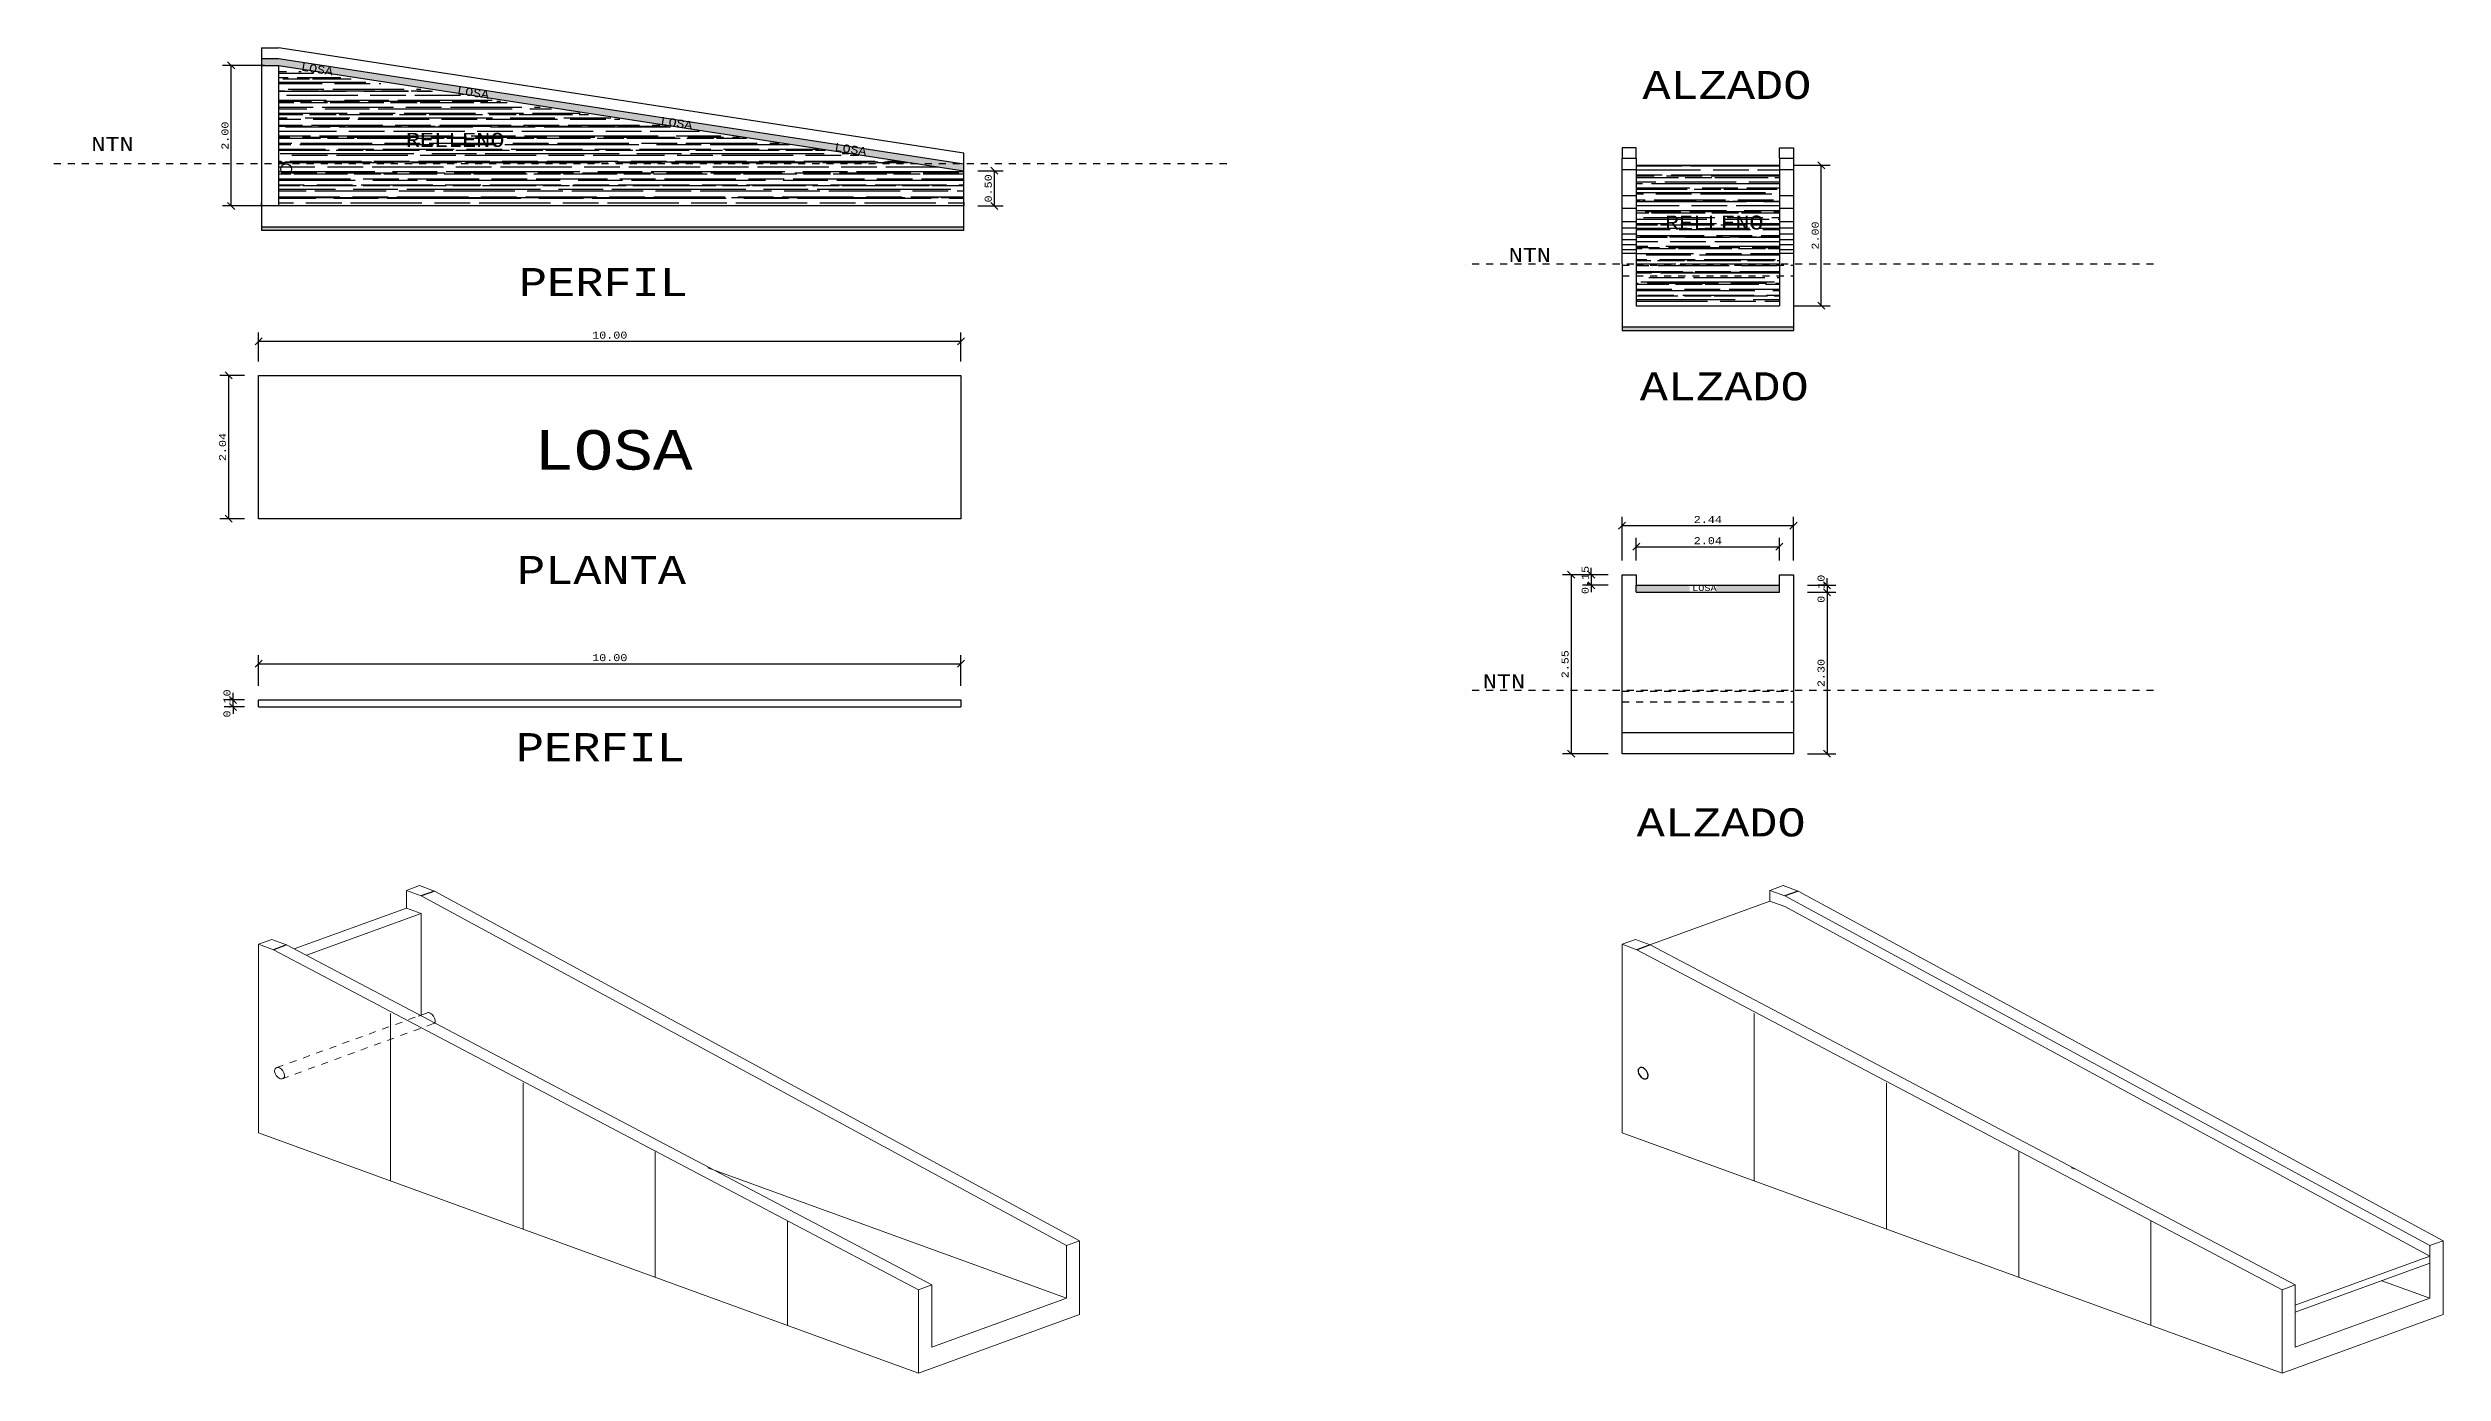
# Model space of a CAD drawing. Header units: metres. Extents: x -108 to 1267, y -15 to 572.
# Drawn here: x -21.52 to 12.59, y 4.24 to 23.11 of the extents above; entities that cross this region are included whole.
import ezdxf

# ---------------------------------------------------------------- set-up
doc = ezdxf.new("R2010")
doc.units = ezdxf.units.M
doc.linetypes.add('DASHED2', pattern=[0.375, 0.25, -0.125])
doc.layers.get('Defpoints').update_dxf_attribs({"lineweight": 0})
for name, color, linetype, lineweight in [('Cotas', 144, 'Continuous', 0), ('Muros', 7, 'Continuous', 0), ('Tubo-dre', 170, 'Continuous', 0)]:
    doc.layers.add(name, color=color, linetype=linetype, lineweight=lineweight)
doc.styles.add('corrier new', font='cour.ttf', dxfattribs={"height": 0.1})
doc.styles.get("Standard").update_dxf_attribs({"font": 'cour.ttf', "height": 0.1})
doc.dimstyles.new('Ing_metros_anotativa', dxfattribs={"dimscale": 0, "dimtxt": 0.1, "dimasz": 0.1, "dimexe": 0.125, "dimexo": 0.2, "dimgap": 0.03, "dimtad": 1, "dimzin": 1, "dimdsep": 46, "dimtxsty": 'corrier new', "dimblk": 'OBLIQUE', "dimcen": 0, "dimadec": 0, "dimazin": 0, "dimtfac": 1, "dimtix": 1, "dimtmove": 0, "dimatfit": 3, "dimfxl": 1, "dimarcsym": 0})

# ---------------------------------------------------------------- blocks, each defined once
blk = doc.blocks.new('_Oblique')
at = {"color": 0, "linetype": 'ByBlock', "lineweight": -2}
blk.add_line((-0.5, -0.5), (0.5, 0.5), dxfattribs=at)
blk = doc.blocks.new('*D116')
at = {"layer": 'Cotas', "color": 0, "lineweight": -2, "transparency": 16777216}
for p, q in [((3.338, 21.442), (3.859, 21.442)), ((3.734, 19.442), (3.734, 21.442)), ((3.338, 19.442), (3.859, 19.442))]:
    blk.add_line(p, q, dxfattribs=at)
at = {"layer": 'Defpoints', "color": 0, "transparency": 16777216}
for p in [(3.138, 21.442), (3.734, 21.442), (3.138, 19.442)]:
    blk.add_point(p, dxfattribs=at)
at = {"layer": 'Cotas', "color": 0, "lineweight": -2, "transparency": 16777216, "xscale": 0.1, "yscale": 0.1, "zscale": 0.1}
for p, rotation in [((3.734, 21.442), 90), ((3.734, 19.442), 270)]:
    blk.add_blockref('_Oblique', p, dxfattribs=dict(at, rotation=rotation))
at = {"layer": 'Cotas', "color": 0, "transparency": 16777216, "insert": (3.648, 20.442), "char_height": 0.1, "attachment_point": 5, "rotation": 90, "style": 'corrier new'}
blk.add_mtext('2.00', dxfattribs=at)
blk = doc.blocks.new('*D117')
at = {"layer": 'Cotas', "color": 0, "lineweight": -2, "transparency": 16777216}
for p, q in [((-18.517, 18.65), (-18.517, 19.061)), ((-18.517, 18.936), (-8.517, 18.936)), ((-8.517, 18.65), (-8.517, 19.061))]:
    blk.add_line(p, q, dxfattribs=at)
at = {"layer": 'Defpoints', "color": 0, "transparency": 16777216}
for p in [(-8.517, 18.936), (-18.517, 18.45), (-8.517, 18.45)]:
    blk.add_point(p, dxfattribs=at)
at = {"layer": 'Cotas', "color": 0, "lineweight": -2, "transparency": 16777216, "xscale": 0.1, "yscale": 0.1, "zscale": 0.1, "rotation": 180}
blk.add_blockref('_Oblique', (-18.517, 18.936), dxfattribs=at)
at = {"layer": 'Cotas', "color": 0, "lineweight": -2, "transparency": 16777216, "xscale": 0.1, "yscale": 0.1, "zscale": 0.1}
blk.add_blockref('_Oblique', (-8.517, 18.936), dxfattribs=at)
at = {"layer": 'Cotas', "color": 0, "transparency": 16777216, "insert": (-13.517, 19.023), "char_height": 0.1, "attachment_point": 5, "style": 'corrier new'}
blk.add_mtext('10.00', dxfattribs=at)
blk = doc.blocks.new('*D118')
at = {"layer": 'Cotas', "color": 0, "lineweight": -2, "transparency": 16777216}
for p, q in [((-18.717, 18.45), (-19.069, 18.45)), ((-18.944, 18.45), (-18.944, 16.41)), ((-18.717, 16.41), (-19.069, 16.41))]:
    blk.add_line(p, q, dxfattribs=at)
at = {"layer": 'Defpoints', "color": 0, "transparency": 16777216}
for p in [(-18.517, 18.45), (-18.944, 16.41), (-18.517, 16.41)]:
    blk.add_point(p, dxfattribs=at)
at = {"layer": 'Cotas', "color": 0, "lineweight": -2, "transparency": 16777216, "xscale": 0.1, "yscale": 0.1, "zscale": 0.1}
for p, rotation in [((-18.944, 18.45), 90), ((-18.944, 16.41), 270)]:
    blk.add_blockref('_Oblique', p, dxfattribs=dict(at, rotation=rotation))
at = {"layer": 'Cotas', "color": 0, "transparency": 16777216, "insert": (-19.03, 17.43), "char_height": 0.1, "attachment_point": 5, "rotation": 90, "style": 'corrier new'}
blk.add_mtext('2.04', dxfattribs=at)
blk = doc.blocks.new('*D119')
at = {"layer": 'Cotas', "color": 0, "lineweight": -2, "transparency": 16777216}
for p, q in [((-18.717, 13.829), (-19.006, 13.829)), ((-18.717, 13.729), (-19.006, 13.729)), ((-18.881, 13.829), (-18.881, 13.929)), ((-18.881, 13.729), (-18.881, 13.829)), ((-18.881, 13.729), (-18.881, 13.629))]:
    blk.add_line(p, q, dxfattribs=at)
at = {"layer": 'Defpoints', "color": 0, "transparency": 16777216}
for p in [(-18.881, 13.829), (-18.517, 13.829), (-18.517, 13.729)]:
    blk.add_point(p, dxfattribs=at)
at = {"layer": 'Cotas', "color": 0, "lineweight": -2, "transparency": 16777216, "xscale": 0.1, "yscale": 0.1, "zscale": 0.1}
for p, rotation in [((-18.881, 13.829), 270), ((-18.881, 13.729), 90)]:
    blk.add_blockref('_Oblique', p, dxfattribs=dict(at, rotation=rotation))
at = {"layer": 'Cotas', "color": 0, "transparency": 16777216, "insert": (-18.967, 13.779), "char_height": 0.1, "attachment_point": 5, "rotation": 90, "style": 'corrier new'}
blk.add_mtext('0.10', dxfattribs=at)
blk = doc.blocks.new('*D121')
at = {"layer": 'Cotas', "color": 0, "lineweight": -2, "transparency": 16777216}
for p, q in [((-18.517, 14.029), (-18.517, 14.468)), ((-18.517, 14.343), (-8.517, 14.343)), ((-8.517, 14.029), (-8.517, 14.468))]:
    blk.add_line(p, q, dxfattribs=at)
at = {"layer": 'Defpoints', "color": 0, "transparency": 16777216}
for p in [(-8.517, 14.343), (-18.517, 13.829), (-8.517, 13.829)]:
    blk.add_point(p, dxfattribs=at)
at = {"layer": 'Cotas', "color": 0, "lineweight": -2, "transparency": 16777216, "xscale": 0.1, "yscale": 0.1, "zscale": 0.1, "rotation": 180}
blk.add_blockref('_Oblique', (-18.517, 14.343), dxfattribs=at)
at = {"layer": 'Cotas', "color": 0, "lineweight": -2, "transparency": 16777216, "xscale": 0.1, "yscale": 0.1, "zscale": 0.1}
blk.add_blockref('_Oblique', (-8.517, 14.343), dxfattribs=at)
at = {"layer": 'Cotas', "color": 0, "transparency": 16777216, "insert": (-13.517, 14.43), "char_height": 0.1, "attachment_point": 5, "style": 'corrier new'}
blk.add_mtext('10.00', dxfattribs=at)
blk = doc.blocks.new('*D123')
at = {"layer": 'Cotas', "color": 0, "lineweight": -2, "transparency": 16777216}
for p, q in [((-8.274, 21.364), (-7.916, 21.364)), ((-8.041, 20.864), (-8.041, 21.364)), ((-8.274, 20.864), (-7.916, 20.864))]:
    blk.add_line(p, q, dxfattribs=at)
at = {"layer": 'Defpoints', "color": 0, "transparency": 16777216}
for p in [(-8.474, 21.364), (-8.041, 21.364), (-8.474, 20.864)]:
    blk.add_point(p, dxfattribs=at)
at = {"layer": 'Cotas', "color": 0, "lineweight": -2, "transparency": 16777216, "xscale": 0.1, "yscale": 0.1, "zscale": 0.1}
for p, rotation in [((-8.041, 21.364), 90), ((-8.041, 20.864), 270)]:
    blk.add_blockref('_Oblique', p, dxfattribs=dict(at, rotation=rotation))
at = {"layer": 'Cotas', "color": 0, "transparency": 16777216, "insert": (-8.127, 21.114), "char_height": 0.1, "attachment_point": 5, "rotation": 90, "style": 'corrier new'}
blk.add_mtext('0.50', dxfattribs=at)
blk = doc.blocks.new('*D124')
at = {"layer": 'Cotas', "color": 0, "lineweight": -2, "transparency": 16777216}
for p, q in [((-18.434, 22.864), (-19.033, 22.864)), ((-18.908, 20.864), (-18.908, 22.864)), ((-18.434, 20.864), (-19.033, 20.864))]:
    blk.add_line(p, q, dxfattribs=at)
at = {"layer": 'Defpoints', "color": 0, "transparency": 16777216}
for p in [(-18.908, 22.864), (-18.234, 22.864), (-18.234, 20.864)]:
    blk.add_point(p, dxfattribs=at)
at = {"layer": 'Cotas', "color": 0, "lineweight": -2, "transparency": 16777216, "xscale": 0.1, "yscale": 0.1, "zscale": 0.1}
for p, rotation in [((-18.908, 22.864), 90), ((-18.908, 20.864), 270)]:
    blk.add_blockref('_Oblique', p, dxfattribs=dict(at, rotation=rotation))
at = {"layer": 'Cotas', "color": 0, "transparency": 16777216, "insert": (-18.995, 21.864), "char_height": 0.1, "attachment_point": 5, "rotation": 90, "style": 'corrier new'}
blk.add_mtext('2.00', dxfattribs=at)
blk = doc.blocks.new('tubo-dren')
at = {"transparency": 33554687}
blk.add_line((-2.18, 0.826), (-2.048, 0.778), dxfattribs=at)
at = {"linetype": 'DASHED2', "ltscale": 0.35, "transparency": 33554559}
for p, q in [((-0.032, 0.044), (-2.048, 0.778)), ((-2.266, 0.671), (-0.124, -0.109))]:
    blk.add_line(p, q, dxfattribs=at)
at = {"transparency": 33554687}
for centre, radius, start, end in [((-2.243, 0.712), 0.0484, 170.4568, 235), ((-2.147, 0.696), 0.145, 119.5432, 170.4568), ((-2.195, 0.78), 0.0484, 67.8746, 119.5432), ((-0.001, -0.085), 0.145, 119.5432, 170.4568), ((-0.049, -0.001), 0.0484, 350.4568, 119.5432), ((-0.097, -0.069), 0.0484, 170.4568, 299.5432), ((-0.144, 0.015), 0.145, 299.5432, 350.4568)]:
    blk.add_arc(centre, radius, start, end, dxfattribs=at)
blk = doc.blocks.new('*D126')
at = {"layer": 'Cotas', "color": 0, "lineweight": -2, "transparency": 16777216}
for p, q in [((0.698, 15.612), (0.047, 15.612)), ((0.172, 15.612), (0.172, 13.062)), ((0.698, 13.062), (0.047, 13.062))]:
    blk.add_line(p, q, dxfattribs=at)
at = {"layer": 'Defpoints', "color": 0, "transparency": 16777216}
for p in [(0.898, 15.612), (0.172, 13.062), (0.898, 13.062)]:
    blk.add_point(p, dxfattribs=at)
at = {"layer": 'Cotas', "color": 0, "lineweight": -2, "transparency": 16777216, "xscale": 0.1, "yscale": 0.1, "zscale": 0.1}
for p, rotation in [((0.172, 15.612), 90), ((0.172, 13.062), 270)]:
    blk.add_blockref('_Oblique', p, dxfattribs=dict(at, rotation=rotation))
at = {"layer": 'Cotas', "color": 0, "transparency": 16777216, "insert": (0.086, 14.337), "char_height": 0.1, "attachment_point": 5, "rotation": 90, "style": 'corrier new'}
blk.add_mtext('2.55', dxfattribs=at)
blk = doc.blocks.new('*D127')
at = {"layer": 'Cotas', "color": 0, "lineweight": -2, "transparency": 16777216}
for p, q in [((0.898, 15.812), (0.898, 16.436)), ((3.338, 15.812), (3.338, 16.436)), ((0.898, 16.311), (3.338, 16.311))]:
    blk.add_line(p, q, dxfattribs=at)
at = {"layer": 'Defpoints', "color": 0, "transparency": 16777216}
for p in [(3.338, 16.311), (0.898, 15.612), (3.338, 15.612)]:
    blk.add_point(p, dxfattribs=at)
at = {"layer": 'Cotas', "color": 0, "lineweight": -2, "transparency": 16777216, "xscale": 0.1, "yscale": 0.1, "zscale": 0.1, "rotation": 180}
blk.add_blockref('_Oblique', (0.898, 16.311), dxfattribs=at)
at = {"layer": 'Cotas', "color": 0, "lineweight": -2, "transparency": 16777216, "xscale": 0.1, "yscale": 0.1, "zscale": 0.1}
blk.add_blockref('_Oblique', (3.338, 16.311), dxfattribs=at)
at = {"layer": 'Cotas', "color": 0, "transparency": 16777216, "insert": (2.118, 16.398), "char_height": 0.1, "attachment_point": 5, "style": 'corrier new'}
blk.add_mtext('2.44', dxfattribs=at)
blk = doc.blocks.new('*D128')
at = {"layer": 'Cotas', "color": 0, "lineweight": -2, "transparency": 16777216}
for p, q in [((3.538, 15.362), (3.942, 15.362)), ((3.817, 15.362), (3.817, 13.062)), ((3.538, 13.062), (3.942, 13.062))]:
    blk.add_line(p, q, dxfattribs=at)
at = {"layer": 'Defpoints', "color": 0, "transparency": 16777216}
for p in [(3.338, 15.362), (3.338, 13.062), (3.817, 13.062)]:
    blk.add_point(p, dxfattribs=at)
at = {"layer": 'Cotas', "color": 0, "lineweight": -2, "transparency": 16777216, "xscale": 0.1, "yscale": 0.1, "zscale": 0.1}
for p, rotation in [((3.817, 15.362), 90), ((3.817, 13.062), 270)]:
    blk.add_blockref('_Oblique', p, dxfattribs=dict(at, rotation=rotation))
at = {"layer": 'Cotas', "color": 0, "transparency": 16777216, "insert": (3.731, 14.212), "char_height": 0.1, "attachment_point": 5, "rotation": 90, "style": 'corrier new'}
blk.add_mtext('2.30', dxfattribs=at)
blk = doc.blocks.new('*D129')
at = {"layer": 'Cotas', "color": 0, "lineweight": -2, "transparency": 16777216}
for p, q in [((1.098, 15.812), (1.098, 16.135)), ((3.138, 15.812), (3.138, 16.135)), ((1.098, 16.01), (3.138, 16.01))]:
    blk.add_line(p, q, dxfattribs=at)
at = {"layer": 'Defpoints', "color": 0, "transparency": 16777216}
for p in [(3.138, 16.01), (1.098, 15.612), (3.138, 15.612)]:
    blk.add_point(p, dxfattribs=at)
at = {"layer": 'Cotas', "color": 0, "lineweight": -2, "transparency": 16777216, "xscale": 0.1, "yscale": 0.1, "zscale": 0.1, "rotation": 180}
blk.add_blockref('_Oblique', (1.098, 16.01), dxfattribs=at)
at = {"layer": 'Cotas', "color": 0, "lineweight": -2, "transparency": 16777216, "xscale": 0.1, "yscale": 0.1, "zscale": 0.1}
blk.add_blockref('_Oblique', (3.138, 16.01), dxfattribs=at)
at = {"layer": 'Cotas', "color": 0, "transparency": 16777216, "insert": (2.118, 16.096), "char_height": 0.1, "attachment_point": 5, "style": 'corrier new'}
blk.add_mtext('2.04', dxfattribs=at)
blk = doc.blocks.new('*D130')
at = {"layer": 'Cotas', "color": 0, "lineweight": -2, "transparency": 16777216}
for p, q in [((3.538, 15.462), (3.942, 15.462)), ((3.538, 15.362), (3.942, 15.362)), ((3.817, 15.462), (3.817, 15.562)), ((3.817, 15.462), (3.817, 15.362)), ((3.817, 15.362), (3.817, 15.262))]:
    blk.add_line(p, q, dxfattribs=at)
at = {"layer": 'Defpoints', "color": 0, "transparency": 16777216}
for p in [(3.338, 15.462), (3.338, 15.362), (3.817, 15.362)]:
    blk.add_point(p, dxfattribs=at)
at = {"layer": 'Cotas', "color": 0, "lineweight": -2, "transparency": 16777216, "xscale": 0.1, "yscale": 0.1, "zscale": 0.1}
for p, rotation in [((3.817, 15.462), 270), ((3.817, 15.362), 90)]:
    blk.add_blockref('_Oblique', p, dxfattribs=dict(at, rotation=rotation))
at = {"layer": 'Cotas', "color": 0, "transparency": 16777216, "insert": (3.731, 15.412), "char_height": 0.1, "attachment_point": 5, "rotation": 90, "style": 'corrier new'}
blk.add_mtext('0.10', dxfattribs=at)
blk = doc.blocks.new('*D131')
at = {"layer": 'Cotas', "color": 0, "lineweight": -2, "transparency": 16777216}
for p, q in [((0.458, 15.612), (0.458, 15.712)), ((0.698, 15.612), (0.333, 15.612)), ((0.698, 15.462), (0.333, 15.462)), ((0.458, 15.612), (0.458, 15.462)), ((0.458, 15.462), (0.458, 15.362))]:
    blk.add_line(p, q, dxfattribs=at)
at = {"layer": 'Defpoints', "color": 0, "transparency": 16777216}
for p in [(0.458, 15.462), (0.898, 15.612), (0.898, 15.462)]:
    blk.add_point(p, dxfattribs=at)
at = {"layer": 'Cotas', "color": 0, "lineweight": -2, "transparency": 16777216, "xscale": 0.1, "yscale": 0.1, "zscale": 0.1}
for p, rotation in [((0.458, 15.612), 270), ((0.458, 15.462), 90)]:
    blk.add_blockref('_Oblique', p, dxfattribs=dict(at, rotation=rotation))
at = {"layer": 'Cotas', "color": 0, "transparency": 16777216, "insert": (0.372, 15.537), "char_height": 0.1, "attachment_point": 5, "rotation": 90, "style": 'corrier new'}
blk.add_mtext('0.15', dxfattribs=at)

msp = doc.modelspace()

# ---------------------------------------------------------------- hatches: boundary and pattern name
at = {"transparency": 33554495}
h = msp.add_hatch(dxfattribs=at)
h.set_pattern_fill('AR-CONC', color=256, scale=0.0005, angle=20)
h.paths.add_polyline_path([(-18.234, 22.964), (-18.474, 22.964), (-18.474, 22.864), (-18.234, 22.864), (-9.125, 21.464), (-8.474, 21.464)])
h.paths.add_polyline_path([(-8.474, 21.464), (-9.125, 21.464), (-8.474, 21.364)])
at = {"transparency": 33554687}
h = msp.add_hatch(dxfattribs=at)
h.set_pattern_fill('AR-RROOF', color=32, scale=0.005)
h.set_pattern_definition([(0, (-1000.04765, -777.85532), (0.2794, 0.127), [1.905, -0.254, 0.635, -0.127]), (0, (-999.87874, -777.79182), (-0.127, 0.16891), [0.381, -0.04191, 0.762, -0.09525]), (0, (-999.98415, -777.74737), (0.6604, 0.08509), [1.016, -0.1778, 0.508, -0.127])])
h.paths.add_polyline_path([(-18.234, 22.828), (-18.234, 20.864), (-8.474, 20.864), (-8.474, 21.214), (-8.474, 21.364)])
h = msp.add_hatch(dxfattribs=at)
h.set_pattern_fill('AR-RROOF', color=32, scale=0.005)
h.set_pattern_definition([(0, (-968.43146, -779.42692), (0.2794, 0.127), [1.905, -0.254, 0.635, -0.127]), (0, (-968.26255, -779.36342), (-0.127, 0.16891), [0.381, -0.04191, 0.762, -0.09525]), (0, (-968.36796, -779.31897), (0.6604, 0.08509), [1.016, -0.1778, 0.508, -0.127])])
h.paths.add_polyline_path([(1.098, 21.442), (1.098, 19.442), (2.898, 19.442), (3.138, 19.442), (3.138, 20.192), (3.138, 21.442)])
at = {"true_color": 0x939598, "transparency": 33554687}
h = msp.add_hatch(dxfattribs=at)
h.set_pattern_fill('CLAY', color=252, scale=0.004)
h.set_pattern_definition([(0, (-958.60325, -778.205319), (0, 0.01905), []), (0, (-958.60325, -778.202144), (0, 0.01905), []), (0, (-958.60325, -778.198969), (0, 0.01905), []), (0, (-958.60325, -778.192619), (0, 0.01905), [0.01905, -0.0127])])
h.paths.add_polyline_path([(-18.474, 20.564), (-18.474, 20.514), (-8.474, 20.514), (-8.474, 20.564)])
h = msp.add_hatch(dxfattribs=at)
h.set_pattern_fill('CLAY', color=252, scale=0.004)
h.set_pattern_definition([(0, (-940.924596, -779.630092), (0, 0.01905), []), (0, (-940.924596, -779.626917), (0, 0.01905), []), (0, (-940.924596, -779.623742), (0, 0.01905), []), (0, (-940.924596, -779.617392), (0, 0.01905), [0.01905, -0.0127])])
h.paths.add_polyline_path([(3.338, 19.142), (0.898, 19.142), (0.898, 19.092), (3.338, 19.092)])
at = {"linetype": 'DASHED2', "true_color": 0x636466, "transparency": 33554687}
h = msp.add_hatch(dxfattribs=at)
h.set_pattern_fill('AR-SAND', color=251, scale=0.0001, angle=20)
h.set_pattern_definition([(57.5, (-971.017996, -781.4379654), (-0.001824245616, 0.004544255783), [0, -0.0038608, 0, -0.004318, 0, -0.0041275]), (27.5, (-971.017996, -781.4379654), (0.001772450884, 0.00827341275), [0, -0.0020828, 0, -0.0034798, 0, -0.0013335]), (347.5, (-971.020932, -781.439034), (0.007427981473, 0.002718858357), [0, -0.00127, 0, -0.004572, 0, -0.005969]), (337.5, (-971.020932, -781.439034), (0.00641262045, 0.004706367273), [0, -0.000635, 0, -0.0029972, 0, -0.003429])])
h.paths.add_polyline_path([(3.138, 15.362), (3.138, 15.462), (1.098, 15.462), (1.098, 15.362)])
h.paths.add_polyline_path([(1.861, 15.362), (2.235, 15.362), (2.237, 15.452), (1.858, 15.452)], flags=17)

# ---------------------------------------------------------------- linework, layer by layer
at = {"transparency": 33554687}
for p, q in [((-18.474, 23.114), (-18.474, 20.514)), ((-18.474, 23.114), (-18.474, 23.114)), ((-18.474, 23.114), (-18.234, 23.114)), ((-18.474, 22.964), (-18.234, 22.964)), ((-18.474, 22.864), (-18.234, 22.864)), ((-8.474, 21.614), (-18.234, 23.114)), ((-18.234, 22.964), (-8.474, 21.464)), ((-18.234, 22.864), (-18.234, 20.864)), ((-18.234, 22.864), (-8.474, 21.364)), ((-8.474, 20.514), (-8.474, 21.614)), ((1.098, 21.692), (0.898, 21.692)), ((0.898, 20.042), (0.898, 21.542)), ((0.898, 21.542), (1.098, 21.542)), ((1.098, 21.542), (1.098, 19.442)), ((3.138, 21.542), (3.138, 19.442)), ((3.138, 21.542), (3.338, 21.542)), ((3.338, 21.542), (3.338, 20.042)), ((0.898, 21.384), (1.098, 21.384)), ((1.098, 21.442), (3.138, 21.442)), ((3.138, 21.384), (3.338, 21.384)), ((0.898, 21.014), (1.098, 21.014)), ((0.898, 20.83), (1.098, 20.83)), ((3.138, 21.014), (3.338, 21.014)), ((3.138, 20.83), (3.338, 20.83)), ((-8.474, 20.514), (-18.474, 20.514)), ((0.898, 20.641), (1.098, 20.641)), ((0.898, 20.55), (1.098, 20.55)), ((0.898, 20.464), (1.098, 20.464)), ((3.138, 20.641), (3.338, 20.641)), ((3.138, 20.55), (3.338, 20.55)), ((3.138, 20.464), (3.338, 20.464)), ((0.898, 20.384), (1.098, 20.384)), ((0.898, 20.313), (1.098, 20.313)), ((0.898, 20.244), (1.098, 20.244)), ((0.898, 20.192), (1.098, 20.192)), ((3.138, 20.384), (3.338, 20.384)), ((3.138, 20.313), (3.338, 20.313)), ((3.138, 20.244), (3.338, 20.244)), ((3.138, 20.192), (3.338, 20.192)), ((0.898, 20.042), (0.898, 19.942)), ((3.338, 20.042), (3.338, 19.092)), ((1.098, 19.442), (3.138, 19.442)), ((0.898, 13.062), (0.898, 15.612)), ((0.898, 15.612), (1.098, 15.612)), ((1.098, 15.612), (1.098, 15.462)), ((1.098, 15.462), (3.138, 15.462)), ((1.098, 15.362), (1.098, 15.462)), ((1.098, 15.362), (3.138, 15.362)), ((3.138, 15.462), (3.138, 15.612)), ((3.138, 15.612), (3.338, 15.612)), ((3.138, 15.362), (3.138, 15.472)), ((3.338, 15.612), (3.338, 13.062)), ((-18.517, 13.829), (-8.517, 13.829)), ((-18.517, 13.729), (-18.517, 13.829)), ((-18.517, 13.729), (-8.517, 13.729)), ((-8.517, 13.829), (-8.517, 13.729)), ((3.338, 13.362), (0.898, 13.362)), ((3.338, 13.062), (0.898, 13.062)), ((-16.013, 11.107), (-16.201, 11.039)), ((3.402, 11.107), (3.214, 11.039)), ((-18.118, 10.341), (-18.306, 10.272)), ((1.297, 10.341), (1.109, 10.272))]:
    msp.add_line(p, q, dxfattribs=at)
at = {"linetype": 'DASHED2', "transparency": 33554687}
for p, q in [((0.898, 21.692), (0.898, 21.542)), ((1.098, 21.542), (1.098, 21.692)), ((3.138, 21.542), (3.138, 21.692)), ((3.138, 21.692), (3.338, 21.692)), ((3.338, 21.692), (3.338, 21.542))]:
    msp.add_line(p, q, dxfattribs=at)
at = {"color": 1, "linetype": 'DASHED2', "ltscale": 0.35, "transparency": 33554559}
for p, q in [((-4.733, 21.464), (-21.517, 21.464)), ((8.463, 20.032), (-1.337, 20.032)), ((8.463, 13.962), (-1.337, 13.962))]:
    msp.add_line(p, q, dxfattribs=at)
at = {"color": 251, "true_color": 0x636466, "transparency": 33554687}
for p, q in [((-18.474, 20.864), (-18.474, 20.914)), ((-8.474, 20.914), (-8.474, 20.864)), ((-18.474, 20.564), (-8.474, 20.564))]:
    msp.add_line(p, q, dxfattribs=at)
at = {"color": 7, "transparency": 33554687}
for p, q in [((-8.474, 20.864), (-18.474, 20.864)), ((-18.474, 20.564), (-8.474, 20.564)), ((0.898, 19.942), (0.898, 19.092)), ((0.898, 19.142), (3.338, 19.142)), ((0.898, 19.092), (3.338, 19.092))]:
    msp.add_line(p, q, dxfattribs=at)
at = {"color": 3, "linetype": 'DASHED2', "ltscale": 0.35, "transparency": 33554559}
for p, q in [((0.898, 20.022), (3.338, 20.022)), ((0.898, 19.87), (3.338, 19.87)), ((0.898, 13.952), (3.338, 13.952)), ((0.898, 13.8), (3.338, 13.8))]:
    msp.add_line(p, q, dxfattribs=at)
at = {"transparency": 33554687}
msp.add_lwpolyline([(-8.517, 16.41), (-18.517, 16.41), (-18.517, 18.45), (-8.517, 18.45), (-8.517, 16.41)], dxfattribs=at)
at = {"color": 5, "transparency": 33554687}
msp.add_circle((-18.126, 21.388), 0.0762, dxfattribs=at)
at = {"transparency": 33554687}
for centre, radius, start, end in [((1.172, 8.547), 0.0484, 60.4568, 189.5432), ((1.267, 8.563), 0.145, 189.5432, 240.4568), ((1.124, 8.463), 0.145, 9.5432, 60.4568), ((1.219, 8.479), 0.0484, 240.4568, 9.5432)]:
    msp.add_arc(centre, radius, start, end, dxfattribs=at)
at = {"layer": 'Muros', "transparency": 33554687}
for p, q in [((-16.412, 11.115), (-16.224, 11.184)), ((-16.412, 11.115), (-16.412, 10.865)), ((-16.412, 11.115), (-16.201, 11.039)), ((-16.224, 11.184), (-16.013, 11.107)), ((-16.201, 11.039), (-7.015, 6.058)), ((-16.013, 11.107), (-6.827, 6.127)), ((3.002, 10.965), (1.292, 10.343)), ((3.002, 11.115), (3.19, 11.184)), ((3.002, 11.115), (3.002, 10.965)), ((3.002, 11.115), (3.214, 11.039)), ((3.002, 10.965), (3.214, 10.889)), ((3.19, 11.184), (3.402, 11.107)), ((3.214, 11.039), (12.399, 6.058)), ((3.402, 11.107), (12.587, 6.127)), ((-16.412, 10.865), (-18.01, 10.284)), ((-16.201, 10.789), (-17.837, 10.193)), ((-16.412, 10.865), (-16.201, 10.789)), ((-16.201, 10.789), (-16.201, 9.342)), ((3.214, 10.889), (12.399, 5.908)), ((-18.517, 10.349), (-18.329, 10.418)), ((-18.517, 7.662), (-18.517, 10.349)), ((-18.517, 10.349), (-18.306, 10.272)), ((-18.329, 10.418), (-18.118, 10.341)), ((-18.306, 10.272), (-9.12, 5.429)), ((-18.118, 10.341), (-8.932, 5.498)), ((0.898, 10.349), (1.086, 10.418)), ((0.898, 7.662), (0.898, 10.349)), ((0.898, 10.349), (1.109, 10.272)), ((1.086, 10.418), (1.297, 10.341)), ((1.109, 10.272), (10.294, 5.429)), ((1.297, 10.341), (10.482, 5.498)), ((-16.638, 6.978), (-16.638, 9.365)), ((2.777, 6.978), (2.777, 9.365)), ((-14.752, 6.292), (-14.752, 8.378)), ((4.663, 6.292), (4.663, 8.378)), ((-9.12, 4.242), (-18.517, 7.662)), ((10.294, 4.242), (0.898, 7.662)), ((-12.869, 5.607), (-12.869, 7.392)), ((-7.015, 5.308), (-12.119, 7.166)), ((6.546, 5.607), (6.546, 7.392)), ((7.368, 7.14), (7.296, 7.166)), ((-10.987, 4.922), (-10.987, 6.406)), ((8.428, 4.922), (8.428, 6.406)), ((-7.015, 6.058), (-6.827, 6.127)), ((-7.015, 5.308), (-7.015, 6.058)), ((-6.827, 6.127), (-6.827, 5.977)), ((-6.827, 5.977), (-6.827, 5.077)), ((12.399, 5.908), (10.482, 5.211)), ((12.399, 5.808), (10.482, 5.111)), ((12.399, 6.058), (12.587, 6.127)), ((12.399, 5.308), (12.399, 6.058)), ((12.587, 6.127), (12.587, 5.977)), ((12.587, 5.977), (12.587, 5.077)), ((-9.12, 5.429), (-8.932, 5.498)), ((-8.932, 5.498), (-8.932, 4.611)), ((10.294, 5.429), (10.482, 5.498)), ((10.482, 5.498), (10.482, 4.611)), ((12.399, 5.308), (11.713, 5.558)), ((-9.12, 5.429), (-9.12, 4.242)), ((-7.015, 5.308), (-8.932, 4.611)), ((10.294, 5.429), (10.294, 4.242)), ((12.399, 5.308), (10.482, 4.611)), ((-6.827, 5.077), (-9.12, 4.242)), ((12.587, 5.077), (10.294, 4.242))]:
    msp.add_line(p, q, dxfattribs=at)

# ---------------------------------------------------------------- block references
at = {"layer": 'Tubo-dre', "transparency": 33554687, "xscale": -1}
msp.add_blockref('tubo-dren', (-18.292, 8.548), dxfattribs=at)

# ---------------------------------------------------------------- texts
at = {"transparency": 33554687, "char_height": 0.1139, "attachment_point": 1, "rotation": 351.2978}
for insert in [(-17.901, 22.903), (-15.679, 22.569), (-12.783, 22.135), (-10.305, 21.763)]:
    msp.add_mtext_dynamic_manual_height_columns('LOSA', width=1.08107, gutter_width=0.57, heights=[0], dxfattribs=dict(at, insert=insert))
at = {"transparency": 33554687, "attachment_point": 1}
for s, width, gutter_width, insert, char_height in [('ALZADO', 8.15481, 1, (1.187, 22.787), 0.4), ('NTN', 10.02919, 1, (-20.899, 21.846), 0.2), ('RELLENO', 1.89775, 1, (-16.42, 21.904), 0.2), ('RELLENO', 1.89775, 1, (1.508, 20.727), 0.2), ('NTN', 10.02919, 1, (-0.718, 20.265), 0.2), ('PERFIL', 8.15481, 1, (-14.81, 19.979), 0.4), ('ALZADO', 8.15481, 1, (1.149, 18.495), 0.4), ('LOSA', 5.33895, 2.813, (-14.594, 17.671), 0.5627), ('PLANTA', 8.15481, 1, (-14.837, 15.879), 0.4), ('LOSA', 0.82254, 0.433, (1.895, 15.466), 0.0867), ('NTN', 10.02919, 1, (-1.085, 14.194), 0.2), ('PERFIL', 8.15481, 1, (-14.853, 13.356), 0.4), ('ALZADO', 8.15481, 1, (1.105, 12.285), 0.4)]:
    msp.add_mtext_dynamic_manual_height_columns(s, width=width, gutter_width=gutter_width, heights=[0], dxfattribs=dict(at, insert=insert, char_height=char_height))

# ---------------------------------------------------------------- dimensions: what is measured, and where the dimension line sits
at = {"layer": 'Cotas', "transparency": 33554687}
for base, p1, p2, picture, middle in [((-18.908, 22.864), (-18.234, 20.864), (-18.234, 22.864), '*D124', (-18.995, 21.864)), ((3.734, 21.442), (3.138, 19.442), (3.138, 21.442), '*D116', (3.648, 20.442)), ((-8.041, 21.364), (-8.474, 20.864), (-8.474, 21.364), '*D123', (-8.127, 21.114)), ((-18.944, 16.41), (-18.517, 18.45), (-18.517, 16.41), '*D118', (-19.03, 17.43)), ((0.458, 15.462), (0.898, 15.612), (0.898, 15.462), '*D131', (0.372, 15.537)), ((0.172, 13.062), (0.898, 15.612), (0.898, 13.062), '*D126', (0.086, 14.337)), ((3.817, 15.362), (3.338, 15.462), (3.338, 15.362), '*D130', (3.731, 15.412)), ((3.817, 13.062), (3.338, 15.362), (3.338, 13.062), '*D128', (3.731, 14.212)), ((-18.881, 13.829), (-18.517, 13.729), (-18.517, 13.829), '*D119', (-18.967, 13.779))]:
    dim = msp.add_linear_dim(base=base, p1=p1, p2=p2, angle=90, dimstyle='Ing_metros_anotativa', dxfattribs=at)
    dim.commit()
    dim.dimension.update_dxf_attribs({"geometry": picture, "text_midpoint": middle})
for base, p1, p2, picture, middle in [((-8.517, 18.936), (-18.517, 18.45), (-8.517, 18.45), '*D117', (-13.517, 19.023)), ((3.338, 16.311), (0.898, 15.612), (3.338, 15.612), '*D127', (2.118, 16.398)), ((3.138, 16.01), (1.098, 15.612), (3.138, 15.612), '*D129', (2.118, 16.096)), ((-8.517, 14.343), (-18.517, 13.829), (-8.517, 13.829), '*D121', (-13.517, 14.43))]:
    dim = msp.add_linear_dim(base=base, p1=p1, p2=p2, dimstyle='Ing_metros_anotativa', dxfattribs=at)
    dim.commit()
    dim.dimension.update_dxf_attribs({"geometry": picture, "text_midpoint": middle})

doc.saveas('drawing.dxf')
